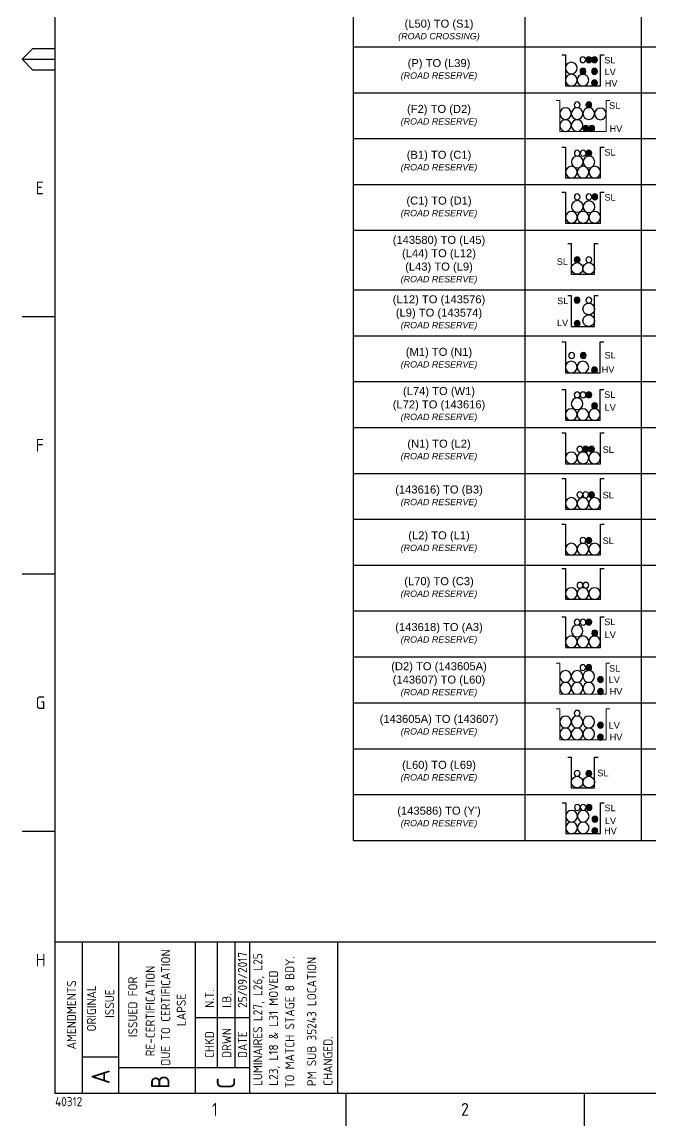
# Paper-space layout 'DUCT' of a CAD drawing. Extents: x 6 to 839, y -116 to 471.
# Drawn here: x 6 to 179, y -115.9 to 187.6 of the extents above; entities that cross this region are included whole.
import ezdxf
from ezdxf.enums import TextEntityAlignment as Align

# ---------------------------------------------------------------- set-up
doc = ezdxf.new("R2010")
doc.units = 0
doc.layers.add('_User Duct Profiles', color=8, linetype='Continuous')
doc.layers.add('Notes', color=7, linetype='Continuous')
doc.styles.add('ARIAL', font='arial.ttf', dxfattribs={"height": 2})
doc.styles.add('iecARIAL', font='arial.ttf', dxfattribs={"height": 2})
doc.styles.add('iecISOCP', font='isocp.shx')
doc.styles.get("Standard").update_dxf_attribs({"font": 'isocp.shx'})

# ---------------------------------------------------------------- blocks, each defined once
blk = doc.blocks.new('TRENCH_HV_3_DUCTS')
blk.add_lwpolyline([(-0.5, 4.25), (0, 4.25), (0, 0), (4.8, 0), (4.8, 4.25), (5.3, 4.25)])
blk = doc.blocks.new('DUCT_NEW')
blk.add_circle((0, 0.8), 0.8)
at = {"flags": 1}
blk.add_attdef('Z', (0, 0), '', height=0.2, dxfattribs=at)
at = {"flags": 9}
for tag, p in [('DUCT_CODE', (0, 0)), ('XSECT_TYPE', (0, -0.2)), ('STATE', (0, -0.6)), ('FB_REFERENCE', (0, -0.4)), ('NOTES', (0, -0.8)), ('OWNED_BY', (0, -1.02)), ('OPERATED_BY', (0, -1.23)), ('MAINTAINED_BY', (0, -1.42))]:
    blk.add_attdef(tag, text='', height=0.2, dxfattribs=at).set_placement(p, align=Align.MIDDLE_LEFT)
blk = doc.blocks.new('DUCT_50_NEW')
blk.add_circle((0, 0.4), 0.4)
at = {"flags": 1}
blk.add_attdef('Z', (0, 0), '', height=0.2, dxfattribs=at)
at = {"flags": 9}
for tag, p in [('DUCT_CODE', (0, 0)), ('XSECT_TYPE', (0, -0.2)), ('STATE', (0, -0.6)), ('FB_REFERENCE', (0, -0.4)), ('NOTES', (0, -0.8)), ('OWNED_BY', (0, -1.01)), ('OPERATED_BY', (0, -1.21)), ('MAINTAINED_BY', (0, -1.42))]:
    blk.add_attdef(tag, text='', height=0.2, dxfattribs=at).set_placement(p, align=Align.MIDDLE_LEFT)
blk = doc.blocks.new('CABLE_LARGE_NEW')
h = blk.add_hatch(color=256)
edge = h.paths.add_edge_path()
edge.add_arc((0, 0.8), 0.8, 0, 360)
blk.add_circle((0, 0.8), 0.8)
for tag, flags, p in [('COND_CODE', 9, (1.5, 0)), ('STATE', 9, (1.5, -0.4)), ('XSECT_SIZE', 9, (1.5, -0.6)), ('Z', 1, (1.5, -1.6)), ('FB_REFERENCE', 9, (1.5, -0.2)), ('NOTES', 9, (1.5, -0.8)), ('OWNED_BY', 9, (1.5, -1)), ('OPERATED_BY', 9, (1.5, -1.2)), ('MAINTAINED_BY', 9, (1.5, -1.4))]:
    blk.add_attdef(tag, text='', height=0.2, dxfattribs=dict(flags=flags)).set_placement(p, align=Align.MIDDLE_LEFT)
blk = doc.blocks.new('CABLE_SMALL_NEW')
h = blk.add_hatch(color=256)
edge = h.paths.add_edge_path()
edge.add_arc((0, 0.4), 0.4, 0, 360)
blk.add_circle((0, 0.4), 0.4)
for tag, flags, p in [('COND_CODE', 9, (1.5, 0)), ('STATE', 9, (1.5, -0.4)), ('XSECT_SIZE', 9, (1.5, -0.6)), ('Z', 1, (1.5, -1.6)), ('FB_REFERENCE', 9, (1.5, -0.2)), ('NOTES', 9, (1.5, -0.8)), ('OWNED_BY', 9, (1.5, -1)), ('OPERATED_BY', 9, (1.5, -1.2)), ('MAINTAINED_BY', 9, (1.5, -1.4))]:
    blk.add_attdef(tag, text='', height=0.2, dxfattribs=dict(flags=flags)).set_placement(p, align=Align.MIDDLE_LEFT)
blk = doc.blocks.new('TRENCH_HV_2_DUCTS')
blk.add_lwpolyline([(-2.1, 4.25), (-1.6, 4.25), (-1.6, 0), (1.6, 0), (1.6, 4.25), (2.1, 4.25)])
blk = doc.blocks.new('*T219')
at = {"layer": 'Notes', "color": 0, "linetype": 'ByBlock', "lineweight": -2, "transparency": 16777216}
for p, q in [((0, 0), (221.16, 0)), ((0, 0), (0, -472.69)), ((221.16, 0), (221.16, -472.69)), ((0, -13.5), (221.16, -13.5)), ((47.16, -13.5), (47.16, -472.69)), ((79.16, -13.5), (79.16, -472.69)), ((97.16, -13.5), (97.16, -472.69)), ((159.16, -13.5), (159.16, -472.69)), ((0, -24.41), (221.16, -24.41)), ((0, -37.01), (221.16, -37.01)), ((0, -49.61), (221.16, -49.61)), ((0, -62.21), (221.16, -62.21)), ((0, -74.81), (221.16, -74.81)), ((0, -87.41), (221.16, -87.41)), ((0, -100.01), (221.16, -100.01)), ((0, -112.61), (221.16, -112.61)), ((0, -128.34), (221.16, -128.34)), ((0, -140.94), (221.16, -140.94)), ((0, -153.54), (221.16, -153.54)), ((0, -166.14), (221.16, -166.14)), ((0, -178.17), (221.16, -178.17)), ((0, -190.77), (221.16, -190.77)), ((0, -203.37), (221.16, -203.37)), ((0, -230.83), (221.16, -230.83)), ((0, -254.59), (221.16, -254.59)), ((0, -267.19), (221.16, -267.19)), ((0, -279.79), (221.16, -279.79)), ((0, -292.39), (221.16, -292.39)), ((0, -304.99), (221.16, -304.99)), ((0, -321.34), (221.16, -321.34)), ((0, -333.97), (221.16, -333.97)), ((0, -346.57), (221.16, -346.57)), ((0, -359.21), (221.16, -359.21)), ((0, -371.81), (221.16, -371.81)), ((0, -384.41), (221.16, -384.41)), ((0, -397.01), (221.16, -397.01)), ((0, -409.61), (221.16, -409.61)), ((0, -422.21), (221.16, -422.21)), ((0, -434.85), (221.16, -434.85)), ((0, -447.49), (221.16, -447.49)), ((0, -460.09), (221.16, -460.09)), ((0, -472.69), (221.16, -472.69))]:
    blk.add_line(p, q, dxfattribs=at)
at = {"layer": 'Notes', "transparency": 16777216, "style": 'ARIAL'}
for s, insert, char_height, width, attachment_point in [('{\\fArial|b1|i0|c0|p34;DUCT REIMBURSEMENT SCHEDULE - HV TRENCH}', (110.58, -6.75), 4, 218.2287, 5), ('{\\fArial|b1|i0|c0|p34;ROUTE}', (23.58, -18.95), 2.5, 44.2287, 5), ('{\\fArial|b1|i0|c0|p34;CONFIGURATION}', (63.16, -18.95), 2.5, 29.0667, 5), ('{\\fArial|b1|i0|c0|p34;ROUTE LENGTH}', (88.16, -18.95), 2.5, 15.0667, 5), ('{\\fArial|b1|i0|c0|p34;REIMBURSEMENT}', (128.16, -18.95), 2.5, 59.0667, 5), ('{\\fArial|b1|i0|c0|p34;Ex DUCT\\PUSAGE CHARGES}', (190.16, -18.95), 2.5, 59.0667, 5), ('(A) TO (B)\\P{\\fArial|b0|i1|c0|p34;\\H0.79545x;(EXISTING DUCTS-INSTALLED UNDER URS15161\\H0.99999x;)}', (23.58, -30.71), 2.2, 44.2287, 5), ('21m', (88.16, -30.71), 2.2, 15.0667, 5), ('{\\C0;NIL\\P\\H0.66667x;(EXISTING)}', (128.16, -30.71), 2.2, 59.0667, 5), ('NIL\\P{\\H0.66667x;(INSTALLED BY THE SAME DEVELOPER)}', (190.16, -30.71), 2.2, 59.0667, 5), ('(B) TO (C)\\P{\\fArial|b0|i1|c0|p34;\\H0.79545x;(EXISTING DUCTS-INSTALLED UNDER URS15161\\H0.99999x;)}', (23.58, -43.31), 2.2, 44.2287, 5), ('5m', (88.16, -43.31), 2.2, 15.0667, 5), ('{\\C0;NIL\\P\\H0.66667x;(EXISTING)}', (128.16, -43.31), 2.2, 59.0667, 5), ('NIL\\P{\\H0.66667x;(INSTALLED BY THE SAME DEVELOPER)}', (190.16, -43.31), 2.2, 59.0667, 5), ('(C) TO (D)\\P{\\fArial|b0|i1|c0|p34;\\H0.79545x;(EXISTING DUCTS-INSTALLED UNDER URS15161\\H0.99999x;)}', (23.58, -55.91), 2.2, 44.2287, 5), ('{\\C0;NIL\\P\\H0.66667x;(EXISTING)}', (128.16, -55.91), 2.2, 59.0667, 5), ('NIL\\P{\\H0.66667x;(INSTALLED BY THE SAME DEVELOPER)}', (190.16, -55.91), 2.2, 59.0667, 5), ('22m', (88.16, -55.91), 2.2, 15.0667, 5), ('(D) TO (E)\\P{\\fArial|b0|i1|c0|p34;\\H0.79545x;(EXISTING DUCTS-INSTALLED UNDER URS15161\\H0.99999x;)}', (23.58, -68.51), 2.2, 44.2287, 5), ('{\\C0;NIL\\P\\H0.66667x;(EXISTING)}', (128.16, -68.51), 2.2, 59.0667, 5), ('NIL\\P{\\H0.66667x;(INSTALLED BY THE SAME DEVELOPER)}', (190.16, -68.51), 2.2, 59.0667, 5), ('41m', (88.16, -68.51), 2.2, 15.0667, 5), ('(E) TO (F)\\P{\\fArial|b0|i1|c0|p34;\\H0.79545x;(EXISTING DUCTS-INSTALLED UNDER URS15161\\H0.99999x;)}', (23.58, -81.11), 2.2, 44.2287, 5), ('{\\C0;NIL\\P\\H0.66667x;(EXISTING)}', (128.16, -81.11), 2.2, 59.0667, 5), ('NIL\\P{\\H0.66667x;(INSTALLED BY THE SAME DEVELOPER)}', (190.16, -81.11), 2.2, 59.0667, 5), ('10m', (88.16, -81.11), 2.2, 15.0667, 5), ('(F) TO (G)\\P{\\fArial|b0|i1|c0|p34;\\H0.79545x;(EXISTING DUCTS-INSTALLED UNDER URS15161\\H0.99999x;)}', (23.58, -93.71), 2.2, 44.2287, 5), ('{\\C0;NIL\\P\\H0.66667x;(EXISTING)}', (128.16, -93.71), 2.2, 59.0667, 5), ('NIL\\P{\\H0.66667x;(INSTALLED BY THE SAME DEVELOPER)}', (190.16, -93.71), 2.2, 59.0667, 5), ('6m', (88.16, -93.71), 2.2, 15.0667, 5), ('(G) TO (H)\\P{\\fArial|b0|i1|c0|p34;\\H0.79545x;(EXISTING DUCTS-INSTALLED UNDER URS15161\\H0.99999x;)}', (23.58, -106.31), 2.2, 44.2287, 5), ('27m', (88.16, -106.31), 2.2, 15.0667, 5), ('{\\C0;NIL\\P\\H0.66667x;(EXISTING)}', (128.16, -106.31), 2.2, 59.0667, 5), ('NIL\\P{\\H0.66667x;(INSTALLED BY THE SAME DEVELOPER)}', (190.16, -106.31), 2.2, 59.0667, 5), ('(H) TO (I)\\P(I) TO (J)\\P{\\fArial|b0|i1|c0|p34;\\H0.79545x;(ROAD RESERVE-INSTALLED UNDER URS15162\\H0.99999x;)}', (23.58, -120.48), 2.2, 44.2287, 5), ('{\\H0.22727x;\\P}28m\\P126m', (88.16, -114.07), 2.2, 15.0667, 2), ('{\\C0;NIL\\P\\H0.66667x;(EXISTING)}', (128.16, -120.48), 2.2, 59.0667, 5), ('NIL\\P{\\H0.66667x;(INSTALLED BY THE SAME DEVELOPER)}', (190.16, -120.48), 2.2, 59.0667, 5), ('(J) TO (K)\\P{\\fArial|b0|i1|c0|p34;\\H0.79545x;(ROAD RESERVE-INSTALLED UNDER URS15162\\H0.99999x;)}', (23.58, -134.64), 2.2, 44.2287, 5), ('42m', (88.16, -134.64), 2.2, 15.0667, 5), ('{\\C0;NIL\\P\\H0.66667x;(EXISTING)}', (128.16, -134.64), 2.2, 59.0667, 5), ('NIL\\P{\\H0.66667x;(INSTALLED BY THE SAME DEVELOPER)}', (190.16, -134.64), 2.2, 59.0667, 5), ('(K) TO (L)\\P{\\fArial|b0|i1|c0|p34;\\H0.79545x;(ROAD CROSSING-INSTALLED UNDER URS15162\\H0.99999x;)}', (23.58, -147.24), 2.2, 44.2287, 5), ('{\\C0;NIL\\P\\H0.66667x;(EXISTING)}', (128.16, -147.24), 2.2, 59.0667, 5), ('NIL\\P{\\H0.66667x;(INSTALLED BY THE SAME DEVELOPER)}', (190.16, -147.24), 2.2, 59.0667, 5), ('21m', (88.16, -147.24), 2.2, 15.0667, 5), ('(L) TO (M)\\P{\\fArial|b0|i1|c0|p34;\\H0.79545x;(ROAD RESERVE-INSTALLED UNDER URS15162\\H0.99999x;)}', (23.58, -159.84), 2.2, 44.2287, 5), ('{\\C0;NIL\\P\\H0.66667x;(EXISTING)}', (128.16, -159.84), 2.2, 59.0667, 5), ('NIL\\P{\\H0.66667x;(INSTALLED BY THE SAME DEVELOPER)}', (190.16, -159.84), 2.2, 59.0667, 5), ('15m', (88.16, -159.84), 2.2, 15.0667, 5), ('(K) TO (E3)\\P{\\fArial|b0|i1|c0|p34;\\H0.79545x;(ROAD RESERVE-INSTALLED UNDER URS15162\\H0.99999x;)}', (23.58, -172.16), 2.2, 44.2287, 5), ('{\\C0;NIL\\P\\H0.66667x;(EXISTING)}', (128.16, -172.16), 2.2, 59.0667, 5), ('NIL\\P{\\H0.66667x;(INSTALLED BY THE SAME DEVELOPER)}', (190.16, -172.16), 2.2, 59.0667, 5), ('55m', (88.16, -172.16), 2.2, 15.0667, 5), ('(E3) TO (P133158)\\P{\\fArial|b0|i1|c0|p34;\\H0.79545x;(ROAD RESERVE-INSTALLED UNDER URS15162\\H0.99999x;)}', (23.58, -184.47), 2.2, 44.2287, 5), ('{\\C0;NIL\\P\\H0.66667x;(EXISTING)}', (128.16, -184.47), 2.2, 59.0667, 5), ('NIL\\P{\\H0.66667x;(INSTALLED BY THE SAME DEVELOPER)}', (190.16, -184.47), 2.2, 59.0667, 5), ('33m', (88.16, -184.47), 2.2, 15.0667, 5), ('(P133158) TO (F3)\\P{\\fArial|b0|i1|c0|p34;\\H0.79545x;(ROAD RESERVE-INSTALLED UNDER URS15162\\H0.99999x;)}', (23.58, -197.07), 2.2, 44.2287, 5), ('16m', (88.16, -197.07), 2.2, 15.0667, 5), ('{\\C0;NIL\\P\\H0.66667x;(EXISTING)}', (128.16, -197.07), 2.2, 59.0667, 5), ('NIL\\P{\\H0.66667x;(INSTALLED BY THE SAME DEVELOPER)}', (190.16, -197.07), 2.2, 59.0667, 5), ('(143601) TO (B2)\\P(S143603) TO (L58)\\P(L33) TO (144146)\\P(N) TO (S143569)\\P(L39) TO (L50)\\P(L40) TO (P)\\P{\\fArial|b0|i1|c0|p34;\\H0.79545x;(ROAD RESERVE\\H0.99999x;)}', (23.58, -217.1), 2.2, 44.2287, 5), ('26m\\P25m\\P93m\\P13m\\P33m\\P51m', (88.16, -204.84), 2.2, 15.0667, 2), ('{\\C0;NIL\\P\\H0.66667x;(NO REIMBURSEMENT - FOR FUTURE\\PDEVELOPER USE)}', (128.16, -217.1), 2.2, 59.0667, 5), ('NIL\\P{\\H0.66667x;(INSTALL)}', (190.16, -217.1), 2.2, 59.0667, 5), ('(C2) TO (S143603)\\P(S) TO (G2)\\P(M) TO (N)\\P(S143569) TO (O)\\P(L50) TO (S1)\\P{\\fArial|b0|i1|c0|p34;\\H0.79545x;(ROAD CROSSING\\H0.99999x;)}', (23.58, -242.71), 2.2, 44.2287, 5), ('29m\\P56m\\P13m\\P12m\\P12m', (88.16, -232.3), 2.2, 15.0667, 2), ('118m of 50mm Duct @ $6/m = $708', (128.16, -242.71), 2.2, 59.0667, 5), ('NIL\\P{\\H0.66667x;(INSTALL)}', (190.16, -242.71), 2.2, 59.0667, 5), ('(P) TO (L39)\\P{\\fArial|b0|i1|c0|p34;\\H0.79545x;(ROAD RESERVE\\H0.99999x;)}', (23.58, -260.89), 2.2, 44.2287, 5), ('{\\C0;NIL\\P\\H0.66667x;(NO REIMBURSEMENT - FOR FUTURE\\PDEVELOPER USE)}', (128.16, -260.89), 2.2, 59.0667, 5), ('3m', (88.16, -260.89), 2.2, 15.0667, 5), ('NIL\\P{\\H0.66667x;(INSTALL)}', (190.16, -260.89), 2.2, 59.0667, 5), ('{\\C0;NIL\\P\\H0.66667x;(NO REIMBURSEMENT - FOR FUTURE\\PDEVELOPER USE)}', (128.16, -273.49), 2.2, 59.0667, 5), ('(F2) TO (D2)\\P{\\fArial|b0|i1|c0|p34;\\H0.79545x;(ROAD RESERVE\\H0.99999x;)}', (23.58, -273.49), 2.2, 44.2287, 5), ('35m', (88.16, -273.49), 2.2, 15.0667, 5), ('NIL\\P{\\H0.66667x;(INSTALL)}', (190.16, -273.49), 2.2, 59.0667, 5), ('(B1) TO (C1)\\P{\\fArial|b0|i1|c0|p34;\\H0.79545x;(ROAD RESERVE\\H0.99999x;)}', (23.58, -286.09), 2.2, 44.2287, 5), ('12m', (88.16, -286.09), 2.2, 15.0667, 5), ('12m of 50mm Duct @ $6/m = $72', (128.16, -286.09), 2.2, 59.0667, 5), ('NIL\\P{\\H0.66667x;(INSTALL)}', (190.16, -286.09), 2.2, 59.0667, 5), ('(C1) TO (D1)\\P{\\fArial|b0|i1|c0|p34;\\H0.79545x;(ROAD RESERVE\\H0.99999x;)}', (23.58, -298.69), 2.2, 44.2287, 5), ('75m of 50mm Duct @ $6/m = $450', (128.16, -298.69), 2.2, 59.0667, 5), ('NIL\\P{\\H0.66667x;(INSTALL)}', (190.16, -298.69), 2.2, 59.0667, 5), ('75m', (88.16, -298.69), 2.2, 15.0667, 5), ('(143580) TO (L45)\\P(L44) TO (L12)\\P(L43) TO (L9)\\P{\\fArial|b0|i1|c0|p34;\\H0.79545x;(ROAD RESERVE\\H0.99999x;)}', (23.58, -313.16), 2.2, 44.2287, 5), ('16m\\P35m\\P36m', (88.16, -306.46), 2.2, 15.0667, 2), ('{\\C0;NIL\\P\\H0.66667x;(NO REIMBURSEMENT - FOR FUTURE\\PDEVELOPER USE)}', (128.16, -313.16), 2.2, 59.0667, 5), ('NIL\\P{\\H0.66667x;(INSTALL)}', (190.16, -313.16), 2.2, 59.0667, 5), ('(L12) TO (143576)\\P(L9) TO (143574)\\P{\\fArial|b0|i1|c0|p34;\\H0.79545x;(ROAD RESERVE\\H0.99999x;)}', (23.58, -327.66), 2.2, 44.2287, 5), ('11m\\P23m', (88.16, -322.8), 2.2, 15.0667, 2), ('{\\C0;NIL\\P\\H0.66667x;(NO REIMBURSEMENT - FOR FUTURE\\PDEVELOPER USE)}', (128.16, -327.66), 2.2, 59.0667, 5), ('NIL\\P{\\H0.66667x;(INSTALL)}', (190.16, -327.66), 2.2, 59.0667, 5), ('{\\C0;NIL\\P\\H0.66667x;(NO REIMBURSEMENT - FOR FUTURE\\PDEVELOPER USE)}', (128.16, -340.27), 2.2, 59.0667, 5), ('(M1) TO (N1)\\P{\\fArial|b0|i1|c0|p34;\\H0.79545x;(ROAD RESERVE\\H0.99999x;)}', (23.58, -340.27), 2.2, 44.2287, 5), ('119m', (88.16, -340.27), 2.2, 15.0667, 5), ('NIL\\P{\\H0.66667x;(INSTALL)}', (190.16, -340.27), 2.2, 59.0667, 5), ('(L74) TO (W1)\\P(L72) TO (143616)\\P{\\fArial|b0|i1|c0|p34;\\H0.79545x;(ROAD RESERVE\\H0.99999x;)}', (23.58, -352.89), 2.2, 44.2287, 5), ('58m\\P27m', (88.16, -348.04), 2.2, 15.0667, 2), ('85m of 50mm Duct @ $6/m = $510', (128.16, -352.89), 2.2, 59.0667, 5), ('NIL\\P{\\H0.66667x;(INSTALL)}', (190.16, -352.89), 2.2, 59.0667, 5), ('(N1) TO (L2)\\P{\\fArial|b0|i1|c0|p34;\\H0.79545x;(ROAD RESERVE\\H0.99999x;)}', (23.58, -365.51), 2.2, 44.2287, 5), ('{\\C0;NIL\\P\\H0.66667x;(NO REIMBURSEMENT - FOR FUTURE\\PDEVELOPER USE)}', (128.16, -365.51), 2.2, 59.0667, 5), ('NIL\\P{\\H0.66667x;(INSTALL)}', (190.16, -365.51), 2.2, 59.0667, 5), ('21m', (88.16, -365.51), 2.2, 15.0667, 5), ('(143616) TO (B3)\\P{\\fArial|b0|i1|c0|p34;\\H0.79545x;(ROAD RESERVE\\H0.99999x;)}', (23.58, -378.11), 2.2, 44.2287, 5), ('NIL\\P{\\H0.66667x;(INSTALL)}', (190.16, -378.11), 2.2, 59.0667, 5), ('30m', (88.16, -378.11), 2.2, 15.0667, 5), ('30m of 50mm Duct @ $6/m = $180', (128.16, -378.11), 2.2, 59.0667, 5), ('(L2) TO (L1)\\P{\\fArial|b0|i1|c0|p34;\\H0.79545x;(ROAD RESERVE\\H0.99999x;)}', (23.58, -390.71), 2.2, 44.2287, 5), ('{\\C0;NIL\\P\\H0.66667x;(NO REIMBURSEMENT - FOR FUTURE\\PDEVELOPER USE)}', (128.16, -390.71), 2.2, 59.0667, 5), ('NIL\\P{\\H0.66667x;(INSTALL)}', (190.16, -390.71), 2.2, 59.0667, 5), ('51m', (88.16, -390.71), 2.2, 15.0667, 5), ('(L70) TO (C3)\\P{\\fArial|b0|i1|c0|p34;\\H0.79545x;(ROAD RESERVE\\H0.99999x;)}', (23.58, -403.31), 2.2, 44.2287, 5), ('NIL\\P{\\H0.66667x;(INSTALL)}', (190.16, -403.31), 2.2, 59.0667, 5), ('24m', (88.16, -403.31), 2.2, 15.0667, 5), ('48m of 50mm Duct @ $6/m = $288', (128.16, -403.31), 2.2, 59.0667, 5), ('(143618) TO (A3)\\P{\\fArial|b0|i1|c0|p34;\\H0.79545x;(ROAD RESERVE\\H0.99999x;)}', (23.58, -415.91), 2.2, 44.2287, 5), ('13m', (88.16, -415.91), 2.2, 15.0667, 5), ('13m of 50mm Duct @ $6/m = $78', (128.16, -415.91), 2.2, 59.0667, 5), ('NIL\\P{\\H0.66667x;(INSTALL)}', (190.16, -415.91), 2.2, 59.0667, 5), ('(D2) TO (143605A)\\P(143607) TO (L60)\\P{\\fArial|b0|i1|c0|p34;\\H0.79545x;(ROAD RESERVE\\H0.99999x;)}', (23.58, -428.53), 2.2, 44.2287, 5), ('19m\\P10m', (88.16, -423.68), 2.2, 15.0667, 2), ('{\\C0;NIL\\P\\H0.66667x;(NO REIMBURSEMENT - FOR FUTURE\\PDEVELOPER USE)}', (128.16, -428.53), 2.2, 59.0667, 5), ('NIL\\P{\\H0.66667x;(INSTALL)}', (190.16, -428.53), 2.2, 59.0667, 5), ('(143605A) TO (143607)\\P{\\fArial|b0|i1|c0|p34;\\H0.79545x;(ROAD RESERVE\\H0.99999x;)}', (23.58, -441.17), 2.2, 44.2287, 5), ('40m of 50mm Duct @ $6/m = $240', (128.16, -441.17), 2.2, 59.0667, 5), ('NIL\\P{\\H0.66667x;(INSTALL)}', (190.16, -441.17), 2.2, 59.0667, 5), ('40m', (88.16, -441.17), 2.2, 15.0667, 5), ('(L60) TO (L69)\\P{\\fArial|b0|i1|c0|p34;\\H0.79545x;(ROAD RESERVE\\H0.99999x;)}', (23.58, -453.79), 2.2, 44.2287, 5), ('{\\C0;NIL\\P\\H0.66667x;(NO REIMBURSEMENT - FOR FUTURE\\PDEVELOPER USE)}', (128.16, -453.79), 2.2, 59.0667, 5), ('NIL\\P{\\H0.66667x;(INSTALL)}', (190.16, -453.79), 2.2, 59.0667, 5), ('33m', (88.16, -453.79), 2.2, 15.0667, 5), ("(143586) TO (Y')\\P{\\fArial|b0|i1|c0|p34;\\H0.79545x;(ROAD RESERVE\\H0.99999x;)}", (23.58, -466.39), 2.2, 44.2287, 5), ('NIL\\P{\\H0.66667x;(INSTALL)}', (190.16, -466.39), 2.2, 59.0667, 5), ('12m', (88.16, -466.39), 2.2, 15.0667, 5), ('12m of 50mm Duct @ $6/m = $72', (128.16, -466.39), 2.2, 59.0667, 5)]:
    blk.add_mtext(s, dxfattribs=dict(at, insert=insert, char_height=char_height, width=width, attachment_point=attachment_point))
blk = doc.blocks.new('A1_FRAME_TITLE')
at = {"layer": 'Notes', "color": 3, "linetype": 'Continuous'}
for p, q in [((9, 574.39), (9, 5.97)), ((16.59, 5.97), (16.59, 47.62)), ((26.59, 5.97), (26.59, 47.62)), ((47.66, 5.97), (47.66, 47.62)), ((53.71, 13), (53.71, 47.62)), ((58.56, 13), (58.56, 47.62)), ((62.67, 5.97), (62.67, 47.62)), ((86.8, 5.97), (86.8, 47.62)), ((47.66, 26.8), (62.67, 26.8)), ((16.59, 15.97), (26.59, 15.97)), ((26.59, 13), (47.66, 13)), ((47.66, 13), (62.67, 13))]:
    blk.add_line(p, q, dxfattribs=at)
at = {"layer": 'Notes', "linetype": 'Continuous'}
for p, q in [((0, 290.18), (3, 293.18)), ((3, 293.18), (8.99, 293.18)), ((0, 290.18), (9, 290.18)), ((3, 287.18), (0, 290.18)), ((8.99, 287.18), (3, 287.18)), ((9, 219.43), (0, 219.43)), ((9, 148.68), (0, 148.68)), ((9, 77.93), (0, 77.93)), ((89.14, -3.03), (89.14, 5.97)), ((154.65, -3.03), (154.65, 5.97))]:
    blk.add_line(p, q, dxfattribs=at)
at = {"layer": 'Notes', "color": 3, "linetype": 'Continuous', "flags": 128}
for points in [[(9, 47.62), (123.8, 47.62)], [(123.8, 47.62), (824.37, 47.62)], [(9, 5.97), (123.8, 5.97)], [(123.8, 5.97), (824.37, 5.97)]]:
    blk.add_lwpolyline(points, dxfattribs=at)
at = {"layer": 'Notes', "color": 7, "style": 'iecISOCP'}
for s, p in [('E', (3.74, 253.06)), ('F', (3.74, 182.31)), ('G', (3.74, 111.56)), ('H', (3.74, 40.81)), ('1', (52.24, -0.22)), ('2', (120.7, -0.22))]:
    blk.add_text(s, height=3.5, dxfattribs=at).set_placement(p)
for s, height, p in [('DUE TO CERTIFICATION', 2.5, (40.73, 13.54)), ('25/09/2017', 2.5, (61.87, 29.43)), ('LUMINAIRES L27, L26, L25', 2.5, (66.07, 7.95)), ('TO MATCH STAGE 8 BDY.', 2.5, (74.86, 7.39)), ('PM SUB 35243 LOCATION', 2.5, (80.9, 7.93)), ('RE-CERTIFICATION', 2.5, (36.5, 16.1)), ('L23, L18 & L31 MOVED', 2.5, (70.38, 8.02)), ('AMENDMENTS', 2.5, (14.84, 18.02)), ('ISSUED FOR ', 2.5, (31.7, 21.4)), ('ORIGINAL', 2.5, (20.34, 22.94)), ('ISSUE', 2.5, (25.34, 26.69)), ('N.T.', 2.5, (52.79, 29.46)), ('LAPSE', 2.5, (45.03, 24.42)), ('I.B.', 2.5, (57.54, 29.46)), ('CHKD', 2.5, (52.79, 15.67)), ('DRWN', 2.5, (57.54, 15.66)), ('DATE', 2.5, (61.87, 15.64)), ('CHANGED.', 2.5, (85.37, 7.98)), ('A', 5, (24.09, 8.47)), ('B', 5, (40.47, 7.15)), ('C', 5, (58.57, 7.13))]:
    blk.add_text(s, height=height, rotation=90, dxfattribs=at).set_placement(p)
for tag, p in [('CAP_NO', (513.19, 43.46)), ('IE_NUM', (513.05, 37.81)), ('REF_No_1', (335.24, 32.31)), ('REF_1', (362.52, 32.31)), ('GEN_WO', (441.71, 31.76)), ('HV_SWITCH', (513.46, 32.16)), ('REF_No_2', (335.24, 26.31)), ('REF_2', (362.52, 26.31)), ('OH_WO', (441.71, 25.81)), ('UBD_REF', (513.05, 25.83)), ('REF_No_3', (335.24, 20.31)), ('REF_3', (362.52, 20.31)), ('UG_WO', (441.71, 20.05)), ('GIS_MAP_No', (513.05, 20.04)), ('REF_No_4', (335.24, 14.31)), ('REF_4', (362.52, 14.31)), ('SUB_WO', (441.71, 13.81)), ('HV_OP_DIAG', (513.33, 14.2)), ('LGA', (512.95, 7.78))]:
    blk.add_attdef(tag, p, '', height=2.5, dxfattribs=at)
at = {"layer": 'Notes', "style": 'iecISOCP'}
for tag, p in [('T1', (684.37, 39.47)), ('T2', (684.37, 34.35)), ('T3', (684.37, 28.92)), ('T4', (684.37, 23.66)), ('T5', (684.37, 18.23)), ('T6', (684.37, 12.97))]:
    blk.add_attdef(tag, text='', height=3.5, dxfattribs=at).set_placement(p, align=Align.CENTER)
at = {"layer": 'Notes', "color": 7, "style": 'iecISOCP'}
for tag, p in [('scale', (567.76, 33.27)), ('DRAWN', (567.76, 24.93)), ('DATE', (567.76, 16.88)), ('DESIGN', (605.62, 9.15))]:
    blk.add_attdef(tag, text='', height=2.5, dxfattribs=at).set_placement(p, align=Align.CENTER)
at = {"layer": 'Notes', "color": 4, "style": 'iecISOCP'}
blk.add_attdef('NUM', text='', height=7, dxfattribs=at).set_placement((792.37, 20.12), align=Align.MIDDLE_CENTER)
at = {"layer": 'Notes', "color": 1, "style": 'iecISOCP'}
blk.add_attdef('REV', text='', height=5, dxfattribs=at).set_placement((820.05, 17.1), align=Align.CENTER)
at = {"layer": 'Notes', "color": 7, "style": 'iecISOCP'}
for tag, p in [('NS', (790.71, 8.12)), ('SHTS', (805.41, 8.12))]:
    blk.add_attdef(tag, text='', height=2.5, dxfattribs=at).set_placement(p, align=Align.MIDDLE)
at = {"layer": 'Notes', "style": 'iecISOCP'}
blk.add_attdef('ExportID', (9.08, 2.39), '', height=2.5, dxfattribs=at)
at = {"layer": 'Notes', "style": 'iecISOCP', "flags": 1}
for tag, p in [('ProjectType', (14.17, -26.8)), ('ProjectNumber', (23.56, -26.82)), ('DrawingNumber', (35.51, -26.8)), ('ProjectDescription', (47.56, -26.83)), ('ExportDate', (60.28, -26.79)), ('ExportUserName', (69.15, -26.8)), ('DesignerCompanyName', (81.48, -26.79)), ('ExportAreaOfInterest', (97.1, -26.81)), ('GIS_SUCCESS', (112, -26.78)), ('CAD_SUCCESS', (121.79, -26.78)), ('DEPOTCODE', (132.11, -26.88)), ('ExportCategories', (140.08, -26.8)), ('Comments', (154.38, -26.88))]:
    blk.add_attdef(tag, p, '', height=1, dxfattribs=at)

psp = doc.layouts.new('DUCT')

# ---------------------------------------------------------------- linework, layer by layer
at = {"layer": 'Notes', "color": 7, "lineweight": 0, "flags": 128}
for points in [[(167.67, 166.02), (166.67, 166.02), (166.67, 157.52), (153.87, 157.52), (153.87, 166.02), (152.87, 166.02)], [(152.87, 11.32), (153.87, 11.32), (153.87, 2.82), (163.47, 2.82)], [(167.67, 11.31), (166.67, 11.31), (166.67, 2.81), (157.07, 2.82)], [(152.87, -1.22), (153.87, -1.22), (153.87, -9.72), (163.47, -9.72)], [(167.67, -1.22), (166.67, -1.22), (166.67, -9.72), (157.07, -9.72)]]:
    psp.add_lwpolyline(points, dxfattribs=at)

# ---------------------------------------------------------------- block references
psp.add_blockref('*T219', (97.11, 435.31))
at = {"layer": '_User Duct Profiles', "yscale": 2, "zscale": 2}
for name, p, xscale in [('TRENCH_HV_3_DUCTS', (155.47, 170.02), 2), ('DUCT_NEW', (157.07, 173.31), -2), ('DUCT_50_NEW', (160.26, 176.42), -2), ('DUCT_50_NEW', (161.86, 176.42), -2), ('DUCT_50_NEW', (163.46, 176.42), -2), ('DUCT_NEW', (157.07, 170.02), -2), ('DUCT_NEW', (160.27, 170.02), -2), ('DUCT_NEW', (155.47, 160.8), -2), ('DUCT_NEW', (158.67, 160.8), -2), ('DUCT_50_NEW', (158.66, 164), -2), ('DUCT_NEW', (161.87, 160.8), -2), ('DUCT_50_NEW', (161.86, 164), -2), ('DUCT_NEW', (165.07, 160.73), -2), ('DUCT_NEW', (155.47, 157.52), -2), ('DUCT_NEW', (158.67, 157.52), -2), ('TRENCH_HV_3_DUCTS', (155.51, 144.71), 2), ('DUCT_50_NEW', (158.71, 150.71), -2), ('DUCT_50_NEW', (160.31, 150.71), -2), ('DUCT_50_NEW', (161.91, 150.71), -2), ('DUCT_NEW', (158.72, 147.5), -2), ('DUCT_NEW', (161.92, 147.5), -2), ('DUCT_NEW', (157.11, 144.71), -2), ('DUCT_NEW', (160.31, 144.71), -2), ('DUCT_NEW', (163.51, 144.71), -2), ('TRENCH_HV_3_DUCTS', (155.51, 132.31), 2), ('DUCT_50_NEW', (158.71, 138.71), -2), ('DUCT_50_NEW', (161.91, 138.71), -2), ('DUCT_50_NEW', (163.51, 138.71), -2), ('DUCT_NEW', (158.73, 135.27), -2), ('DUCT_NEW', (161.93, 135.18), -2), ('DUCT_NEW', (157.11, 132.31), -2), ('DUCT_NEW', (160.31, 132.31), -2), ('DUCT_NEW', (163.51, 132.31), -2), ('TRENCH_HV_2_DUCTS', (160.27, 118.23), 2), ('DUCT_NEW', (158.67, 118.23), 2), ('DUCT_NEW', (161.87, 118.23), 2), ('DUCT_50_NEW', (161.87, 121.43), -2), ('TRENCH_HV_2_DUCTS', (160.27, 103.9), 2), ('DUCT_NEW', (161.87, 107.1), 2), ('DUCT_50_NEW', (161.87, 110.3), -2), ('DUCT_NEW', (161.87, 103.9), 2), ('TRENCH_HV_3_DUCTS', (155.45, 91.12), 2), ('DUCT_NEW', (157.05, 91.12), -2), ('DUCT_50_NEW', (157.17, 95.09), -2), ('DUCT_NEW', (160.25, 91.12), -2), ('DUCT_50_NEW', (160.37, 95.09), -2), ('TRENCH_HV_3_DUCTS', (155.45, 78.09), 2), ('DUCT_50_NEW', (158.69, 84.26), -2), ('DUCT_50_NEW', (160.29, 84.26), -2), ('DUCT_NEW', (158.67, 81.04), -2), ('DUCT_NEW', (157.05, 78.09), -2), ('DUCT_NEW', (160.25, 78.09), -2), ('DUCT_NEW', (163.45, 78.09), -2), ('TRENCH_HV_3_DUCTS', (155.47, 66.15), 2), ('DUCT_50_NEW', (159.43, 69.33), -2), ('DUCT_50_NEW', (161.03, 69.33), -2), ('DUCT_NEW', (157.07, 66.15), -2), ('DUCT_NEW', (160.27, 66.15), -2), ('DUCT_NEW', (163.47, 66.15), -2), ('TRENCH_HV_3_DUCTS', (155.47, 53.63), 2), ('DUCT_50_NEW', (159.43, 56.82), -2), ('DUCT_50_NEW', (161.03, 56.82), -2), ('DUCT_NEW', (157.07, 53.63), -2), ('DUCT_NEW', (160.27, 53.63), -2), ('DUCT_NEW', (163.47, 53.63), -2), ('TRENCH_HV_3_DUCTS', (155.47, 41.08), 2), ('DUCT_50_NEW', (160.27, 44.28), -2), ('DUCT_NEW', (157.07, 41.08), -2), ('DUCT_NEW', (160.27, 41.08), -2), ('DUCT_NEW', (163.47, 41.08), -2), ('TRENCH_HV_3_DUCTS', (155.47, 28.88), 2), ('DUCT_50_NEW', (159.46, 31.94), -2), ('DUCT_50_NEW', (161.06, 31.94), -2), ('DUCT_NEW', (157.07, 28.88), -2), ('DUCT_NEW', (160.27, 28.88), -2), ('DUCT_NEW', (163.47, 28.88), -2), ('TRENCH_HV_3_DUCTS', (155.47, 15.61), 2), ('DUCT_NEW', (158.68, 18.57), -2), ('DUCT_50_NEW', (158.7, 21.79), -2), ('DUCT_50_NEW', (160.3, 21.79), -2), ('DUCT_NEW', (157.07, 15.61), -2), ('DUCT_NEW', (160.27, 15.61), -2), ('DUCT_NEW', (163.47, 15.61), -2), ('DUCT_NEW', (155.47, 6.1), -2), ('DUCT_NEW', (158.67, 6.1), -2), ('DUCT_50_NEW', (160.26, 9.3), -2), ('DUCT_NEW', (161.87, 6.1), -2), ('DUCT_50_NEW', (161.86, 9.3), -2), ('DUCT_NEW', (155.47, 2.82), -2), ('DUCT_NEW', (158.67, 2.82), -2), ('DUCT_NEW', (161.87, 2.82), -2), ('DUCT_50_NEW', (158.66, -3.24), -2), ('DUCT_NEW', (155.47, -6.44), -2), ('DUCT_NEW', (158.67, -6.44), -2), ('DUCT_NEW', (161.87, -6.44), -2), ('DUCT_NEW', (155.47, -9.72), -2), ('DUCT_NEW', (158.67, -9.72), -2), ('DUCT_NEW', (161.87, -9.72), -2), ('TRENCH_HV_2_DUCTS', (160.27, -22.97), 2), ('DUCT_50_NEW', (158.67, -19.77), -2), ('DUCT_NEW', (158.67, -22.97), 2), ('DUCT_NEW', (161.87, -22.97), 2), ('TRENCH_HV_3_DUCTS', (155.54, -35.53), 2), ('DUCT_NEW', (157.14, -32.33), -2), ('DUCT_50_NEW', (158.74, -29.13), -2), ('DUCT_NEW', (160.34, -32.33), -2), ('DUCT_50_NEW', (160.34, -29.13), -2), ('DUCT_50_NEW', (161.94, -29.13), -2), ('DUCT_NEW', (157.14, -35.53), -2), ('DUCT_NEW', (160.34, -35.53), -2)]:
    psp.add_blockref(name, p, dxfattribs=dict(at, xscale=xscale))
at = {"layer": '_User Duct Profiles', "ltscale": 0.5, "xscale": -1}
for p in [(161.86, 176.42), (160.27, 173.22), (163.47, 173.22), (163.46, 170.02), (161.86, 164), (161.07, 157.52), (162.67, 157.52), (158.67, 103.9), (161.86, 9.3), (165.07, 6.03), (165.07, 2.75), (165.07, -6.51), (165.07, -9.79), (161.94, -29.13), (163.54, -35.53)]:
    psp.add_blockref('CABLE_LARGE_NEW', p, dxfattribs=at)
at = {"layer": '_User Duct Profiles', "ltscale": 0.5, "xscale": -2, "yscale": 2, "zscale": 2}
for p in [(163.46, 176.42), (161.91, 150.71), (163.51, 138.71), (158.7, 121.43), (158.64, 110.3), (160.37, 95.09), (163.45, 91.12), (161.89, 84.26), (163.48, 81.29), (161.03, 69.33), (162.63, 69.33), (162.63, 56.82), (161.87, 44.28), (161.9, 21.79), (163.5, 18.81), (161.87, -19.77), (163.57, -32.33)]:
    psp.add_blockref('CABLE_SMALL_NEW', p, dxfattribs=at)
at = {"layer": 'Notes'}
ref = psp.add_blockref('A1_FRAME_TITLE', (6.04, -112.85), dxfattribs=at)
ref.add_attrib('ExportID', '40312', (15.12, -110.46), dxfattribs={"height": 2.5, "style": 'iecISOCP'})

# ---------------------------------------------------------------- texts
at = {"layer": 'Notes', "color": 7, "style": 'iecARIAL'}
for s, p in [('SL', (167.66, 177.09)), ('LV', (167.76, 173.89)), ('HV', (168.03, 170.74)), ('SL', (168.99, 164.63)), ('HV', (169.35, 158.27)), ('SL', (167.71, 151.78)), ('SL', (167.71, 139.38)), ('SL', (154.6, 121.7)), ('SL', (154.72, 110.92)), ('LV', (154.66, 104.88)), ('SL', (167.74, 95.99)), ('HV', (167.18, 92.06)), ('SL', (167.65, 85.16)), ('LV', (167.76, 81.63)), ('SL', (167.22, 70.05)), ('SL', (167.22, 57.53)), ('SL', (167.22, 44.98)), ('SL', (167.66, 22.68)), ('LV', (167.77, 19.15)), ('SL', (168.99, 9.92)), ('LV', (168.88, 6.77)), ('HV', (169.36, 3.57)), ('LV', (168.88, -5.77)), ('HV', (169.36, -8.97)), ('SL', (165.77, -18.87)), ('SL', (167.73, -28.46)), ('LV', (167.85, -32)), ('HV', (167.83, -34.78))]:
    psp.add_text(s, height=1.8, dxfattribs=at).set_placement(p, align=Align.MIDDLE_CENTER)

doc.saveas('drawing.dxf')
